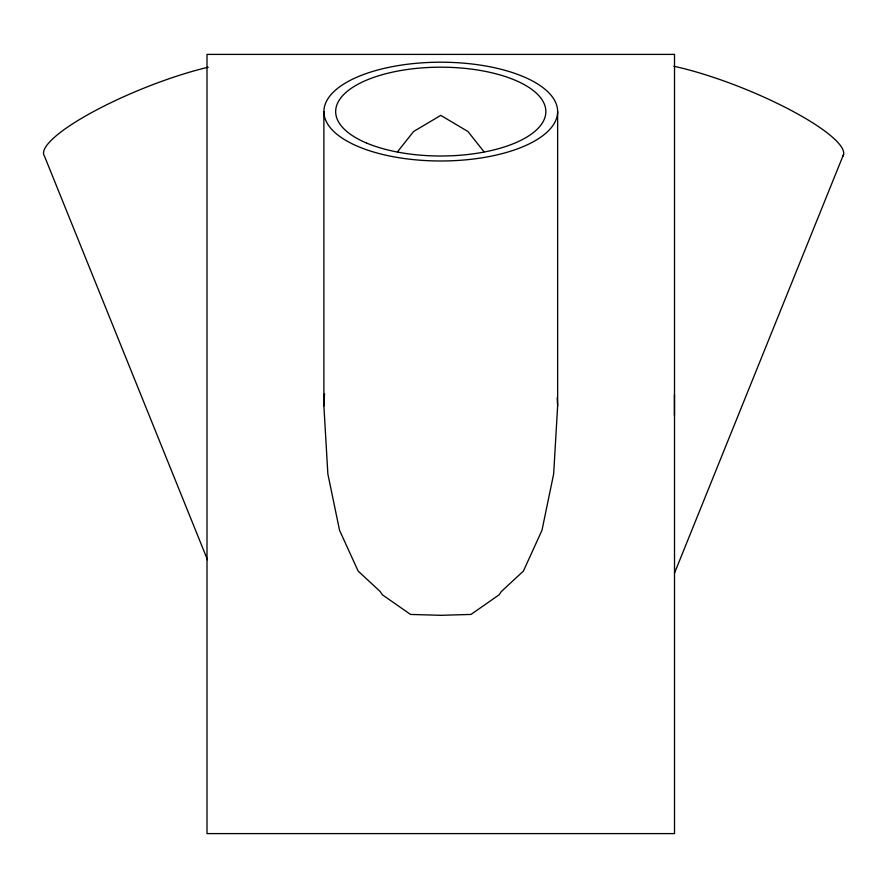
<?xml version="1.0" encoding="UTF-8"?>
<svg xmlns="http://www.w3.org/2000/svg" width="888" height="888" viewBox="0 0 888 888"><rect width="100%" height="100%" fill="white"/><g stroke="black" fill="none" stroke-linecap="round" stroke-linejoin="round"><path stroke-width="1.33" d="M674.436 415.44L674.436 394.994M557.642 111.588A116.883 49.395 0 0 1 382.317 154.368A116.883 49.395 0 0 1 382.317 68.82A116.883 49.395 0 0 1 557.642 111.588L557.642 405.916L553.657 473.959L541.98 530.28L523.409 571.062L501.265 591.597L499.2 594.76L471.006 614.429L440.759 615.317L410.511 614.429L382.317 594.76L380.264 591.597L358.119 571.062L339.538 530.28L327.861 473.959L323.887 405.916L324.531 393.628M674.569 572.938L843.6 154.368M397.513 151.793L413.564 131.524L440.759 115.373L467.954 131.524L484.016 151.793M207.448 559.706L44.511 156.233A116.883 24.698 -22 0 1 92.441 112.154A116.883 24.698 -22 0 1 208.247 67.199M557.209 397.724L557.642 405.916M323.887 111.588L323.887 405.916M673.859 66.245A116.883 24.698 22 0 1 792.029 110.867A116.883 24.698 22 0 1 842.779 156.355M674.514 54.401L207.004 54.401L207.004 833.599L674.514 833.599L674.514 54.401M366.455 143.001A105.095 44.411 0 0 0 542.268 123.088A105.095 44.411 0 0 0 413.564 68.698A105.095 44.411 0 0 0 366.455 143.001"/></g></svg>
